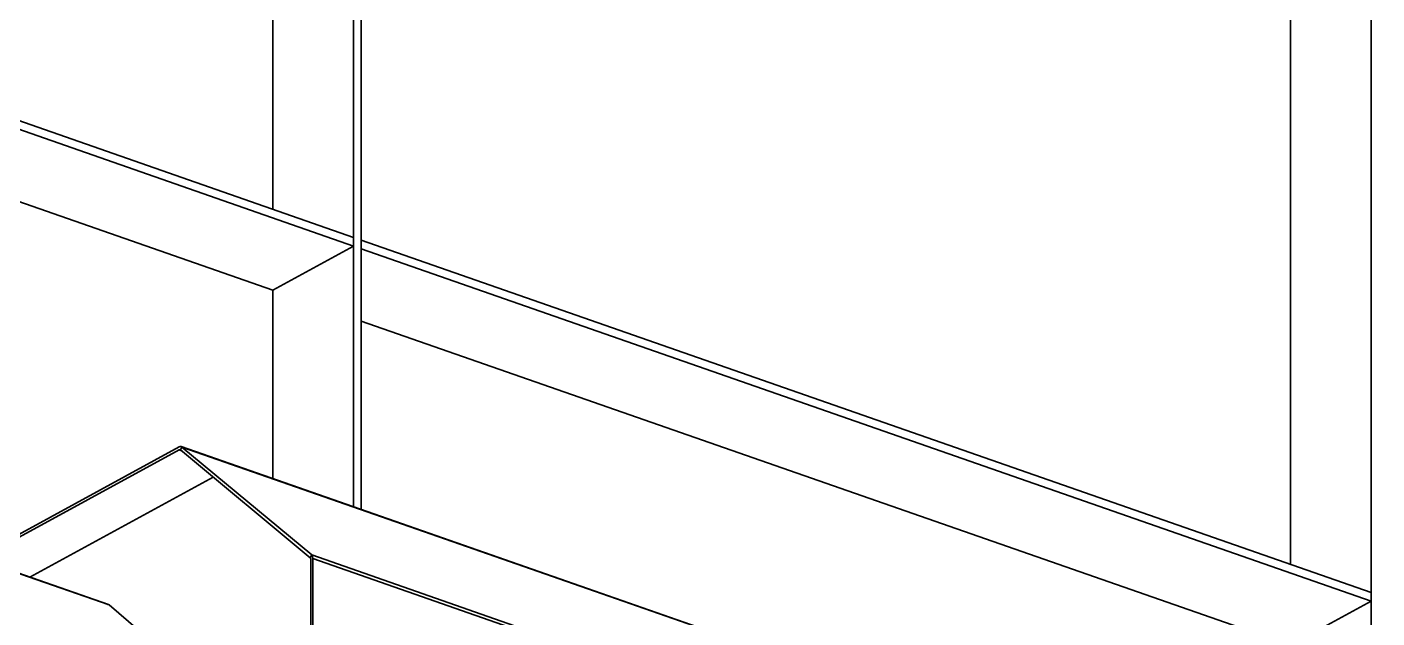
# Model space of a CAD drawing. Header units: millimetres. Extents: x 0 to 594, y 0 to 420.
# Drawn here: x 285.51 to 302.21, y 365.83 to 373.14 of the extents above; entities that cross this region are included whole.
import ezdxf

# ---------------------------------------------------------------- set-up
doc = ezdxf.new("R2010")
doc.units = ezdxf.units.MM

msp = doc.modelspace()

# ---------------------------------------------------------------- linework, layer by layer
at = {"color": 1, "lineweight": 35}
for p, q in [((289.554, 388.142), (289.554, 367.207)), ((289.648, 388.11), (289.648, 367.174)), ((302.142, 383.754), (302.142, 362.819)), ((288.555, 379.875), (288.555, 370.885)), ((301.142, 375.487), (301.142, 366.497)), ((283.151, 372.769), (289.554, 370.537)), ((289.554, 370.429), (283.151, 372.661)), ((283.609, 371.609), (288.555, 369.885)), ((288.555, 369.885), (289.554, 370.429)), ((289.554, 370.429), (289.554, 370.537)), ((289.648, 370.504), (289.648, 370.396)), ((302.142, 366.149), (289.648, 370.504)), ((302.142, 366.041), (289.648, 370.396)), ((288.555, 369.885), (288.555, 367.555)), ((289.648, 369.503), (301.142, 365.496)), ((284.873, 366.574), (287.395, 367.947)), ((284.913, 366.56), (287.395, 367.911)), ((287.395, 367.947), (287.408, 367.952)), ((287.395, 367.911), (287.408, 367.913)), ((287.423, 367.901), (287.395, 367.911)), ((287.408, 367.952), (287.421, 367.951)), ((287.408, 367.913), (287.412, 367.911)), ((287.412, 367.911), (287.429, 367.946)), ((287.412, 367.911), (289.017, 366.576)), ((287.421, 367.951), (287.429, 367.946)), ((311.003, 359.73), (287.421, 367.951)), ((287.429, 367.946), (289.035, 366.612)), ((287.429, 367.946), (311.011, 359.725)), ((285.548, 366.338), (287.817, 367.574)), ((284.334, 366.762), (286.52, 366)), ((286.529, 365.995), (284.342, 366.757)), ((289.017, 366.576), (289.035, 366.612)), ((289.017, 366.576), (289.023, 366.567)), ((289.023, 366.567), (289.025, 366.554)), ((289.035, 366.612), (289.046, 366.594)), ((289.035, 366.612), (312.617, 358.391)), ((289.046, 366.594), (289.05, 366.568)), ((289.05, 366.568), (289.05, 362.795)), ((289.05, 366.568), (312.632, 358.347)), ((289.025, 366.554), (289.025, 362.782)), ((302.142, 366.041), (302.142, 366.149)), ((286.52, 366), (286.511, 366.001)), ((286.529, 365.995), (286.52, 366)), ((287.613, 365.067), (286.529, 365.995)), ((301.142, 365.496), (302.142, 366.041))]:
    msp.add_line(p, q, dxfattribs=at)

doc.saveas('drawing.dxf')
